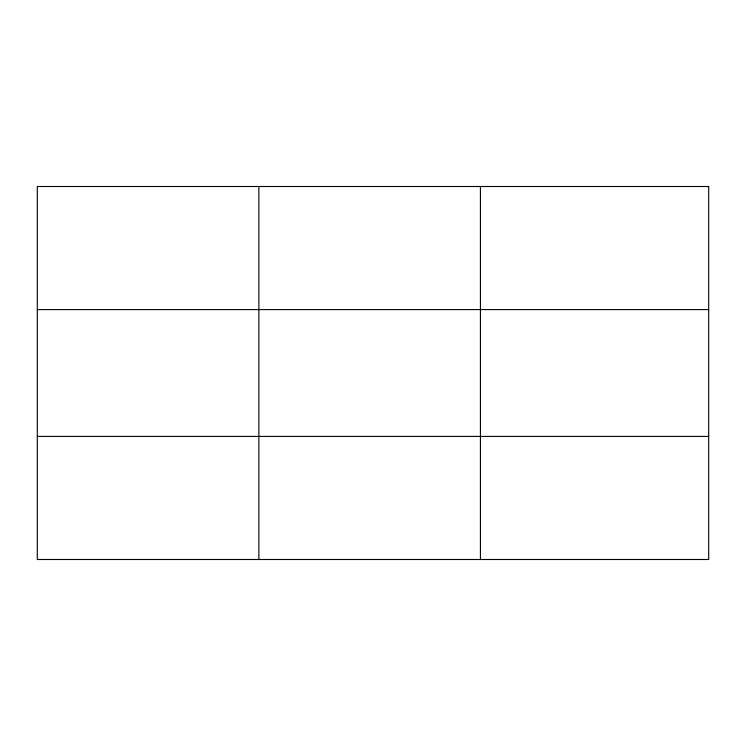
<?xml version="1.0" encoding="UTF-8"?>
<svg xmlns="http://www.w3.org/2000/svg" width="746" height="746" viewBox="0 0 746 746"><rect width="100%" height="100%" fill="white"/><g stroke="black" fill="none" stroke-linecap="round" stroke-linejoin="round"><path stroke-width="1.12" d="M258.862 559.5L258.862 186.5M480.424 559.5L480.424 186.5M37.3 309.59L708.7 309.59M37.3 436.41L708.7 436.41M708.7 186.5L37.3 186.5L37.3 559.5L708.7 559.5L708.7 186.5"/></g></svg>
